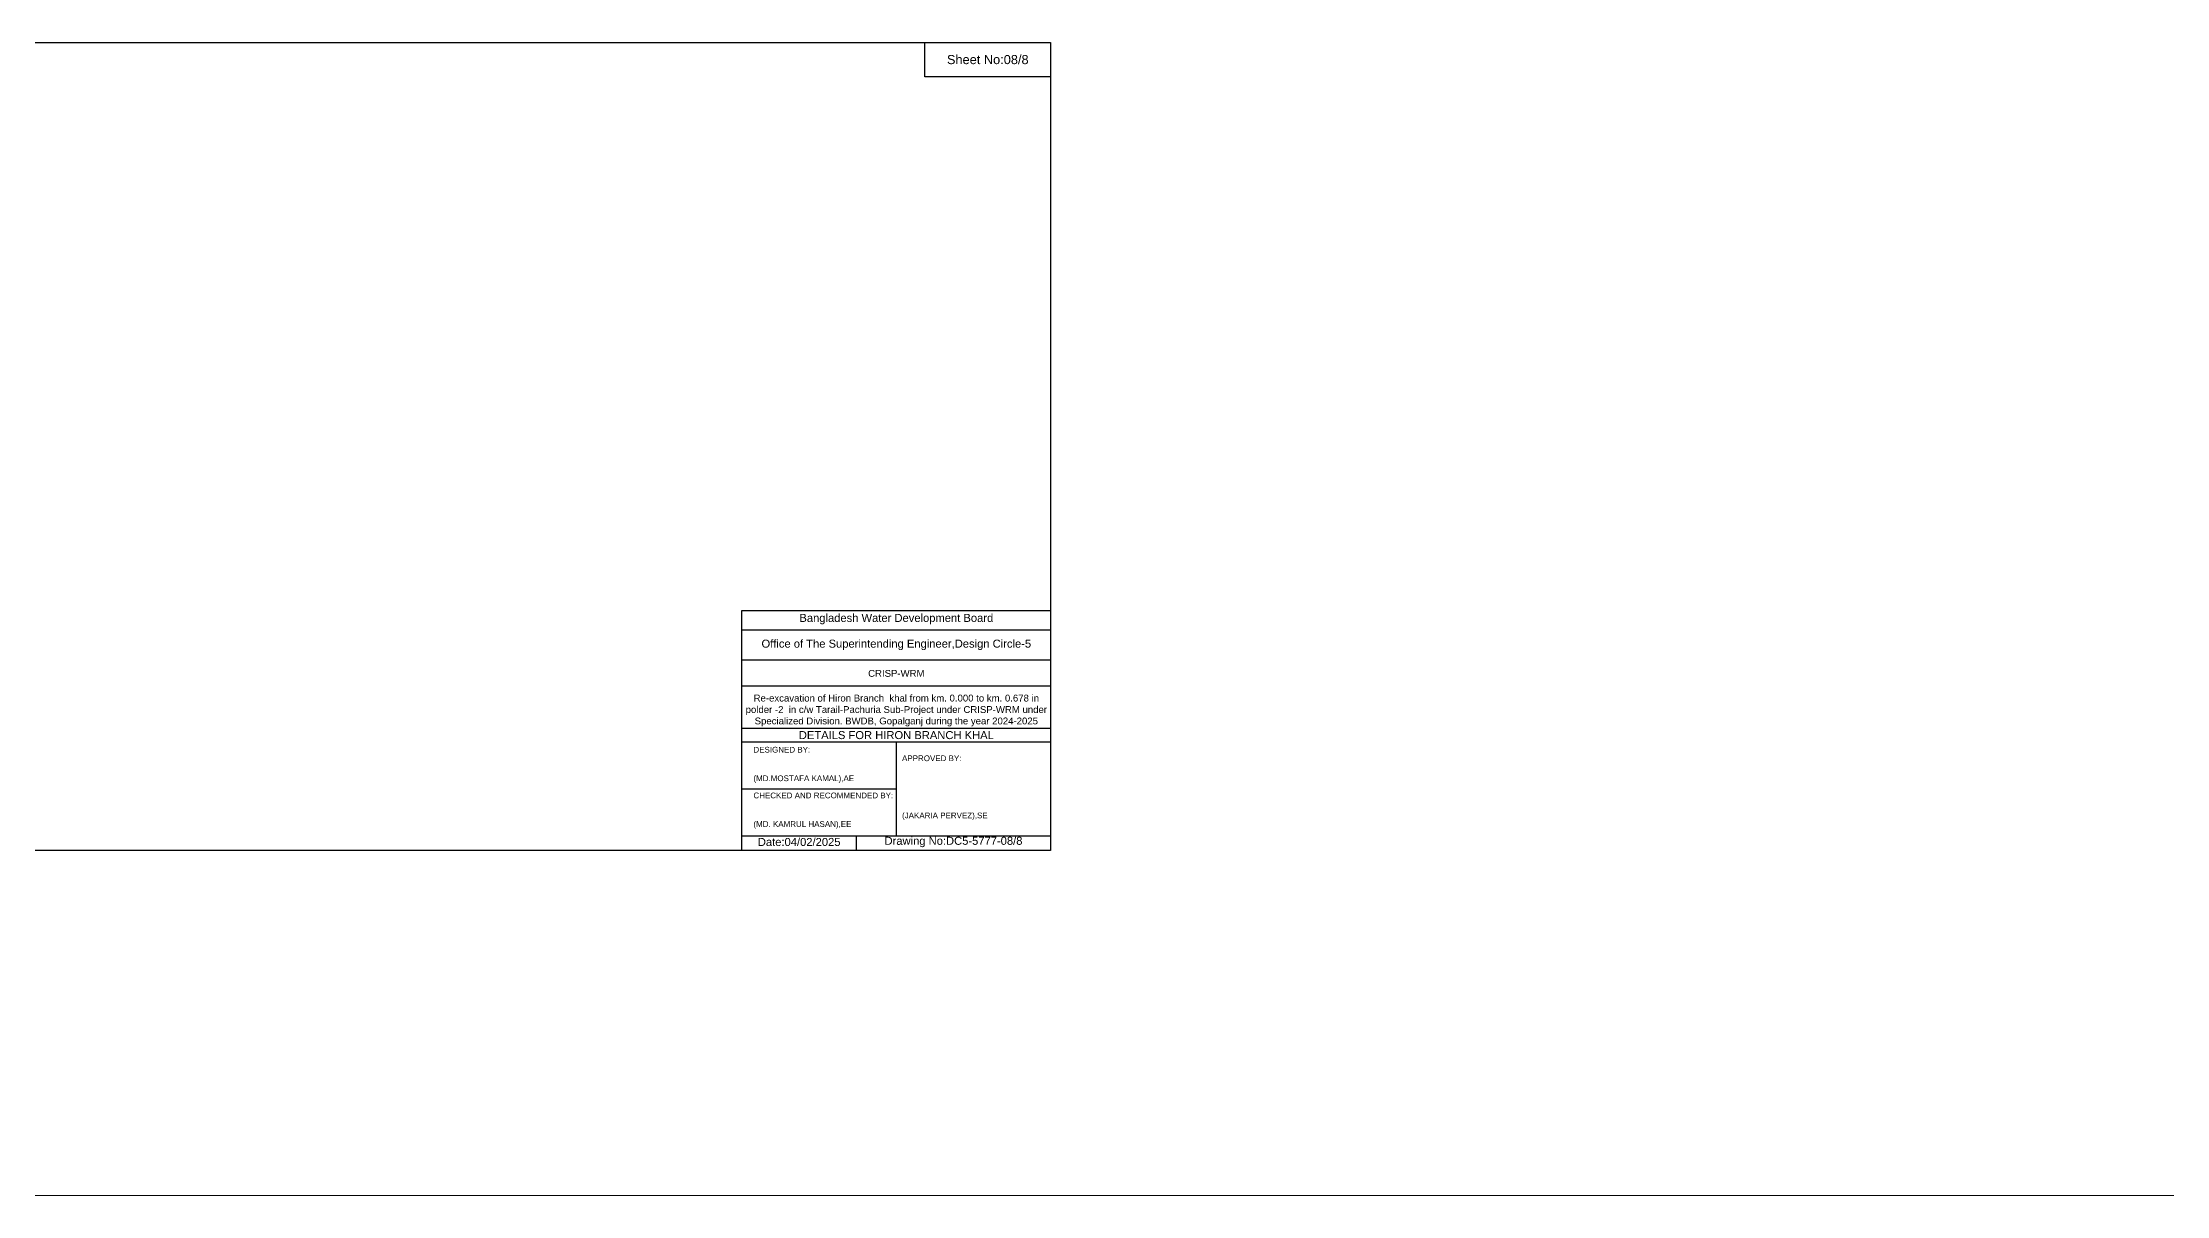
# Model space of a CAD drawing. Header units: inches. Extents: x 85948 to 293477, y -21150 to 8018.
# Drawn here: x 170945 to 185809, y -8070 to 0 of the extents above; entities that cross this region are included whole.
import ezdxf

# ---------------------------------------------------------------- set-up
doc = ezdxf.new("R2010")
doc.units = ezdxf.units.IN
doc.header["$LTSCALE"] = 7
doc.header["$MEASUREMENT"] = 0
doc.layers.add('Cross Section Labels', color=7, linetype='Continuous', lineweight=9)
doc.styles.get("Standard").update_dxf_attribs({"font": 'arial.ttf'})

msp = doc.modelspace()

# ---------------------------------------------------------------- linework, layer by layer
for points in [[(170000, 0), (178000, 0), (178000, -5656), (170000, -5656)], [(177120, 0), (178000, 0), (178000, -240), (177120, -240)]]:
    msp.add_lwpolyline(points, close=True)
for points in [[(175840, -5656), (175840, -3976), (178000, -3976)], [(175840, -4112), (178000, -4112)], [(175840, -4320), (178000, -4320)], [(175840, -4504), (178000, -4504)], [(175840, -4800), (178000, -4800)], [(175840, -4896), (178000, -4896)], [(176920, -4896), (176920, -5552)], [(175840, -5224), (176920, -5224)], [(175840, -5552), (178000, -5552)], [(176640, -5552), (176640, -5656)]]:
    msp.add_lwpolyline(points)
at = {"layer": 'Cross Section Labels'}
msp.add_line((87937, -8070), (293477, -8070), dxfattribs=at)

# ---------------------------------------------------------------- texts
at = {"attachment_point": 5}
for s, insert, char_height in [('Sheet No:08/8', (177560, -120), 64), ('Bangladesh Water Development Board', (176920, -4036), 56), ('Office of The Superintending Engineer,Design Circle-5', (176920, -4216), 56)]:
    msp.add_mtext(s, dxfattribs=dict(at, insert=insert, char_height=char_height))
for s, insert, char_height, width, attachment_point in [('CRISP-WRM', (176920, -4416), 48, 2240, 5), ('Re-excavation of Hiron Branch  khal from km. 0.000 to km. 0.678 in polder -2  in c/w Tarail-Pachuria Sub-Project under CRISP-WRM under Specialized Division. BWDB, Gopalganj during the year 2024-2025', (176920, -4676), 48, 2160, 5), ('DETAILS FOR HIRON BRANCH KHAL', (176920, -4848), 56, 2240, 5), ('DESIGNED BY:^J^J^J(MD.MOSTAFA KAMAL),AE', (175920, -5056), 40, 1120, 4), ('APPROVED BY:^J^J^J^J^J^J(JAKARIA PERVEZ),SE', (176960, -5216), 40, 1120, 4), ('CHECKED AND RECOMMENDED BY:^J^J^J(MD. KAMRUL HASAN),EE', (175920, -5376), 40, 1120, 4), ('Date:04/02/2025', (176240, -5596), 56, 1120, 5), ('Drawing No:DC5-5777-08/8', (177320, -5596), 56, 1760, 5)]:
    msp.add_mtext(s, dxfattribs=dict(insert=insert, char_height=char_height, width=width, attachment_point=attachment_point))

doc.saveas('drawing.dxf')
